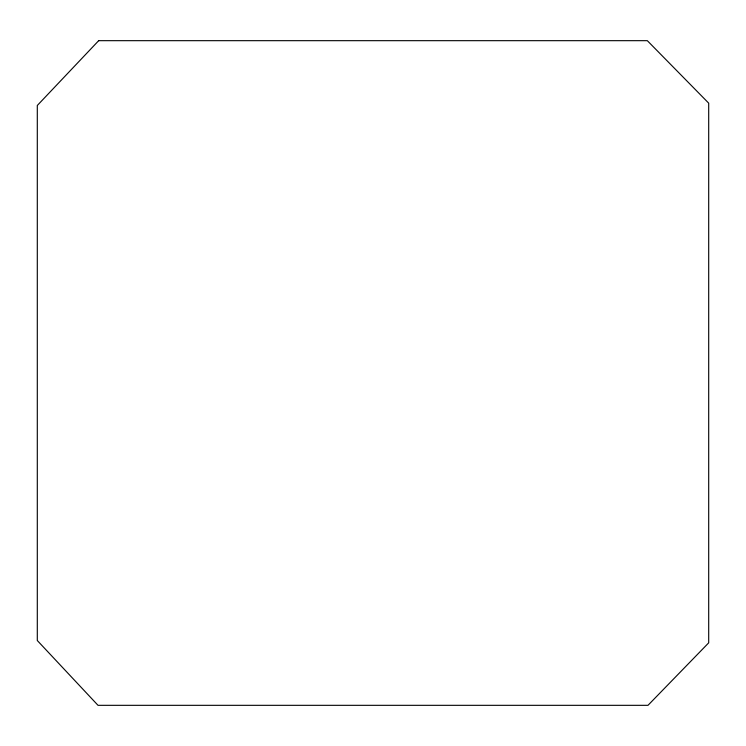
<?xml version="1.0" encoding="UTF-8"?>
<svg xmlns="http://www.w3.org/2000/svg" width="746" height="746" viewBox="0 0 746 746"><rect width="100%" height="100%" fill="white"/><g stroke="black" fill="none" stroke-linecap="round" stroke-linejoin="round"><path stroke-width="1.12" d="M98.677 40.676L37.3 105.475L37.3 640.525L98.015 705.324L647.985 705.324L708.7 642.838L708.7 103.162L647.323 40.676L98.677 40.676"/></g></svg>
